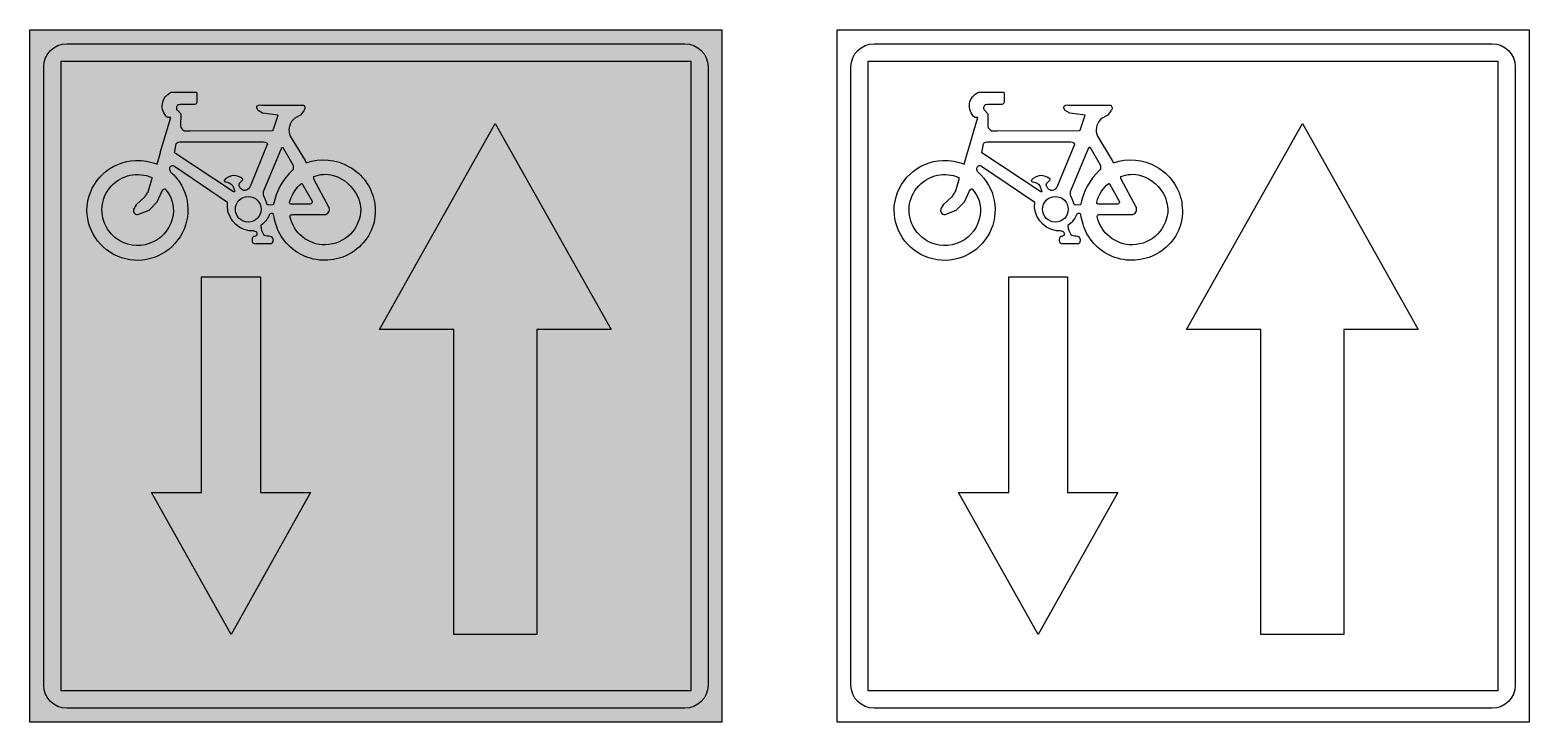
# Model space of a CAD drawing. Extents: x 150 to 1450, y 150 to 750.
import ezdxf

# ---------------------------------------------------------------- set-up
doc = ezdxf.new("R2010")
doc.units = 0
doc.header["$MEASUREMENT"] = 0

msp = doc.modelspace()

# ---------------------------------------------------------------- hatches: boundary and pattern name
h = msp.add_hatch(color=5)
h.paths.add_polyline_path([(150, 150), (150, 750), (750, 750), (750, 150)])
edge = h.paths.add_edge_path(flags=16)
edge.add_line((181.962, 738.0189999999999), (718.038, 738.0189999999999))
edge.add_arc((718.0195623980276, 718.0185614502469), 20.00044704819398, 0.0556861070837158, 89.94718133427511, ccw=False)
edge.add_line((738.02, 718.038), (738.02, 181.962))
edge.add_arc((718.019061450247, 181.9809385497529), 20.00094751604685, 270.0542523864043, 359.94574761359587, ccw=False)
edge.add_line((718.038, 161.98), (181.961, 161.98))
edge.add_arc((181.9797785223003, 181.9797794871913), 19.99978830310907, 180.0566646658735, 269.9462029189967, ccw=False)
edge.add_line((161.98, 181.96), (161.98, 718.038))
edge.add_arc((181.9801299173432, 718.018869150275), 20.00013906701698, 90.05193803330422, 179.9451945253371, ccw=False)
h.paths.add_polyline_path([(176.999, 177), (176.999, 723), (723, 723), (723, 177)], flags=0)
edge = h.paths.add_edge_path(flags=0)
edge.add_line((321.301, 600.489), (275.306, 631.7040000000001))
edge.add_arc((273.6399797040861, 629.3546846653225), 2.880087875074016, 54.65758627695568, 154.3366641174976)
edge.add_arc((274.2338751061254, 629.6183586023155), 3.33809130970335, 162.8621414764898, 215.2246826154758)
edge.add_arc((276.7785371188884, 630.4533519229686), 5.950516476277945, 207.6380479145259, 234.3336006946522)
edge.add_arc((247.3264617139051, 595.3864524912619), 39.86350743043683, 46.720904423036984, 49.32348770556911, ccw=False)
edge.add_arc((243.187034255087, 594.0223389053298), 43.74381405734039, -184.59796884699563, 43.99755011690547, ccw=False)
edge.add_arc((243.0825512599731, 593.1571782542367), 43.71769421061951, 91.8935527239878, 174.2607606012569, ccw=False)
edge.add_arc((242.6912193109073, 588.0278713372084), 48.83448743808391, 68.99740411408249, 91.23580083905028, ccw=False)
edge.add_line((260.194, 633.618), (263.08, 643.766))
edge.add_arc((293.0067870351343, 635.9865709230891), 30.9213857873312, 161.950904830066, 165.4285375486766, ccw=False)
edge.add_line((263.607, 645.567), (270.898, 670.2719999999999))
edge.add_line((270.898, 670.2719999999999), (272.033, 674.242))
edge.add_line((272.033, 674.242), (269.298, 674.227))
edge.add_arc((277.5348519335973, 684.1331276862953), 12.88320982958798, 112.6235807314419, 230.2567958193106, ccw=False)
edge.add_line((272.579, 696.025), (294.06, 696.048))
edge.add_arc((293.9960931967995, 695.1858790599388), 0.8644863184500773, 24.618362487971808, 85.76056525138961, ccw=False)
edge.add_line((294.782, 695.546), (294.798, 687.1139999999999))
edge.add_arc((292.2466375610699, 688.0371585108139), 2.713240116700306, 279.9831299817207, 340.1083753046225, ccw=False)
edge.add_line((292.717, 685.365), (280.268, 685.331))
edge.add_arc((281.313136602094, 672.8048738935141), 12.56965177531279, 94.76951407544217, 103.6210210095889)
edge.add_arc((279.8639415714998, 682.4994219571294), 2.939608861528015, 120.9302420050599, 227.1295675939012)
edge.add_line((277.864, 680.345), (280.725, 677.17))
edge.add_line((280.725, 677.17), (280.584, 666.3760000000001))
edge.add_arc((286.6354170511487, 668.3382329015172), 6.36160406554271, 197.9658084339515, 242.7236111606181)
edge.add_line((283.72, 662.684), (286.773, 662.678))
edge.add_arc((287.4078848070044, 643.5408584833463), 19.1476699404026, 87.54820456567091, 91.9001209391111, ccw=False)
edge.add_line((288.227, 662.671), (289.045, 662.671))
edge.add_line((289.045, 662.671), (360.233, 662.8689999999999))
edge.add_arc((359.5141793036202, 664.9010063893141), 2.155400927845648, 289.4811940598157, 309.6316239758323)
edge.add_line((360.889, 663.2410000000001), (365.158, 676.012))
edge.add_line((365.158, 676.012), (351.735, 677.775))
edge.add_line((351.735, 677.775), (347.865, 680.2180000000001))
edge.add_line((347.865, 680.2180000000001), (346.714, 682.0830000000001))
edge.add_arc((350.2048030108196, 682.8843602070725), 3.581603529402213, 174.2852763099527, 192.9289974870763, ccw=False)
edge.add_arc((348.3572760690811, 683.1006611397419), 1.722004222120002, 137.6816220401682, 175.3253586960145, ccw=False)
edge.add_arc((348.6881255107238, 682.560572777925), 2.336936357131744, 99.85864223946089, 133.3475753868189, ccw=False)
edge.add_arc((349.9298213667273, 674.3073102616042), 10.68261032021279, 84.51457073429998, 98.84088808971637, ccw=False)
edge.add_line((350.951, 684.941), (387.202, 684.9019999999999))
edge.add_arc((384.9515920587435, 682.2640697070465), 3.467421539494684, -43.734045543902084, 49.532635901109074, ccw=False)
edge.add_line((387.457, 679.867), (384.687, 676.279))
edge.add_line((384.687, 676.279), (379.686, 673.654))
edge.add_line((379.686, 673.654), (378.108, 672.227))
edge.add_arc((388.0718728209154, 663.1887827858782), 13.45243963008284, 137.7888652057013, 203.0670884521467)
edge.add_line((375.695, 657.918), (388.551, 636.814))
edge.add_line((388.551, 636.814), (389.541, 634.9540000000001))
edge.add_arc((404.4172514392245, 592.2322603579578), 45.2377043507457, 11.196156933932514, 109.19876521329081, ccw=False)
edge.add_arc((385.8137254083095, 593.3877474889507), 63.44056449951459, 4.754398136409122, 6.906098539632524, ccw=False)
edge.add_arc((408.0955058850861, 592.8417130495224), 41.34989486536551, -48.630808289328286, 8.069260201501379, ccw=False)
edge.add_arc((405.5715160313684, 594.7675533795503), 44.46764131211954, 208.7163758642612, 312.1698368230234, ccw=False)
edge.add_arc((418.4325923484102, 598.9200298417505), 57.79781280937676, 188.8700076394197, 206.1999527221478, ccw=False)
edge.add_arc((359.5161188462876, 588.8774510997765), 2.13396593373933, 31.99111157833545, 173.9598070375321)
edge.add_arc((337.0818274288835, 598.9842265800046), 22.58855366634546, 306.2164874225032, 334.0562695623521, ccw=False)
edge.add_arc((351.6085873904889, 579.7842782292752), 1.531606855706685, 140.4272404042046, 179.7111355662073)
edge.add_arc((364.3678908838168, 581.0540846743601), 14.34651246744001, 185.0469214862928, 214.9866579448775)
edge.add_arc((354.8348682260211, 574.4904415146823), 2.774160677950901, 216.8168654755388, 260.6674911393988)
edge.add_arc((358.9943022470925, 598.472389032069), 27.1140446531332, 260.2123639507985, 265.9217841389118)
edge.add_arc((356.8007702157902, 566.7541730497721), 4.680348122224243, 55.60018500159413, 86.75137570976938, ccw=False)
edge.add_arc((357.0216491654232, 567.8119901477934), 3.706089653356425, -7.503873040205519, 49.16495566929677, ccw=False)
edge.add_arc((355.065844667805, 567.6727295553253), 5.640699205857236, 340.65266781496894, 356.49620305243303, ccw=False)
edge.add_arc((358.5433453616076, 566.6221429912538), 2.017946651693382, 290.2563216627908, 336.0817103387493, ccw=False)
edge.add_arc((356.7056290068752, 572.0617077266337), 7.758980630147084, 282.4094039366738, 289.08041493032533, ccw=False)
edge.add_line((358.373, 564.484), (345.193, 564.46))
edge.add_arc((345.8263269787001, 569.234198600144), 4.816022771495843, 247.8688927313012, 262.4434799890446, ccw=False)
edge.add_arc((344.4800824446723, 565.853403280478), 1.177443172080112, 203.7070477847812, 246.5754287811607, ccw=False)
edge.add_arc((350.8195747945942, 568.1919518058079), 7.932684841312325, 170.3990895691691, 200.7613748750396, ccw=False)
edge.add_arc((345.3482059172228, 569.0732914859718), 2.391354065109097, 130.5991905085188, 169.3557380774388, ccw=False)
edge.add_arc((344.8722108221093, 569.4393971522685), 1.807817423401334, 94.35285580452882, 126.69263487517159, ccw=False)
edge.add_arc((344.5641300092138, 574.1843739379376), 2.947331156216748, 273.3235565599676, 293.9592009146195)
edge.add_arc((345.2260915807706, 573.3370589206194), 1.921993900968689, 286.1593132259387, 443.5800269049506)
edge.add_arc((341.4131392439023, 565.7598722222393), 10.30675777061191, 66.99583498038776, 72.28677884464473)
edge.add_arc((340.5921373778243, 554.062243428292), 21.87657520417133, 79.57943732865594, 91.20259068720955)
edge.add_arc((343.3681500637526, 597.9140639584847), 22.2168721370511, 173.3444601624517, 261.6270010471514, ccw=False)
edge = h.paths.add_edge_path(flags=0)
edge.add_arc((248.5661629315853, 621.2602716117864), 7.028271149875005, -9.502250592309792, 6.935920072092699, ccw=False)
edge.add_line((255.498, 620.1), (252.633, 610.686))
edge.add_arc((242.9335990944383, 613.8160060718228), 10.19192405468458, 338.05429073670723, 342.1150593397755, ccw=False)
edge.add_arc((204.6720035642062, 638.0114438988004), 55.32603151274156, 325.7666855433638, 329.5908697034276, ccw=False)
edge.add_arc((262.8089650685474, 599.6494019059589), 14.35419019490526, 149.7207434380527, 157.1214951305999)
edge.add_line((249.584, 605.23), (242.074, 598.408))
edge.add_line((242.074, 598.408), (240.32, 595.429))
edge.add_arc((243.0702697811361, 593.436536309586), 3.396158922466438, 144.0781290325183, 278.6492190579445)
edge.add_line((243.581, 590.0790000000001), (253.33, 593.807))
edge.add_line((253.33, 593.807), (260.439, 600.876))
edge.add_line((260.439, 600.876), (264.631, 610.5269999999999))
edge.add_arc((267.9454403465249, 608.9148117043941), 3.685738177239494, 119.49099911288161, 154.0610893938409, ccw=False)
edge.add_arc((266.76790248548, 610.7809987835888), 1.485466943711656, 85.55613256661042, 115.388622454108, ccw=False)
edge.add_arc((247.691394167091, 593.7370282243642), 26.6738132582098, -8.58989914275088, 43.98741233356918, ccw=False)
edge.add_arc((243.4240975516601, 594.0636009981218), 30.94361754253344, 239.8988419013923, 351.99236773439475, ccw=False)
edge.add_arc((242.9140722117496, 593.6729037309071), 30.35080838312948, 212.4808112592085, 240.361917166631, ccw=False)
edge.add_arc((243.0097777409317, 593.960157954268), 30.58639915161201, 136.8308005085663, 212.8384606186218, ccw=False)
edge.add_arc((243.2092557512203, 593.9609283361116), 30.73166421770395, 66.3382322432048, 137.0862893549314, ccw=False)
edge = h.paths.add_edge_path(flags=0)
edge.add_line((275.464, 643.605), (276.869, 651.219))
edge.add_arc((279.357202001218, 650.1974620701293), 2.689737708593502, 130.8189115427232, 157.679268303251, ccw=False)
edge.add_arc((279.8686376107918, 649.0948711949153), 3.872868095045794, 92.15509233268727, 125.87616648493969, ccw=False)
edge.add_arc((281.0313353112914, 614.3531271859696), 38.6340324518893, 90.44393040300503, 91.94068344053738, ccw=False)
edge.add_line((280.732, 652.986), (352.591, 652.891))
edge.add_arc((350.8538670478465, 640.2342534364969), 12.7754007556007, 70.86775563365438, 82.18500662019028, ccw=False)
edge.add_arc((354.6396661648769, 651.1488834335519), 1.222850411660167, -2.8538295072290225, 70.84072206050803, ccw=False)
edge.add_arc((351.1283899133877, 651.248178166948), 4.735319976207697, 352.1203474762437, 358.0615282464531, ccw=False)
edge.add_line((355.819, 650.599), (340.854, 614.226))
edge.add_arc((326.220276378392, 623.3098831584964), 17.22390200479625, 324.5371241115551, 328.17005976219843, ccw=False)
edge.add_arc((336.2170809832398, 615.4612275865978), 4.566627081428867, 217.0622814963931, 331.995366977471, ccw=False)
edge.add_line((332.573, 612.7090000000001), (331.414, 614.75))
edge.add_arc((334.1338086821096, 615.5378788817941), 2.831627164662725, 128.2697247011785, 196.1553366444648, ccw=False)
edge.add_line((332.38, 617.761), (334.625, 619.998))
edge.add_arc((332.5796248090637, 620.2846086736606), 2.065358129602493, 352.0233523795605, 372.1128788667319)
edge.add_arc((326.9699919728712, 612.703663153645), 11.06487047212207, 46.411031445896, 141.1398645510374)
edge.add_arc((319.7812041993462, 619.6540162700492), 1.42722671191957, 180.321813522949, 211.0909099736734)
edge.add_arc((320.453208488927, 620.246613394549), 2.314281222861022, 215.0664039302886, 236.2659960100853)
edge.add_arc((318.9088501769806, 609.4508264990759), 8.874957910563236, 38.70141656622491, 88.32671860257568, ccw=False)
edge.add_line((325.835, 615), (327.286, 610.808))
edge.add_arc((326.7925495179364, 610.2685882812453), 0.7310666047485759, -105.75883290741751, 47.547918566285716, ccw=False)
edge.add_line((326.594, 609.565), (275.464, 643.605))
edge = h.paths.add_edge_path(flags=0)
edge.add_arc((339.256, 594.564), 11.125, 0, 180, ccw=False)
edge.add_arc((339.256, 594.564), 11.125, -180, 0, ccw=False)
edge = h.paths.add_edge_path(flags=0)
edge.add_line((369.068, 648.716), (378.025, 633.021))
edge.add_arc((370.9366081416921, 630.0681351291254), 7.678848226301303, 16.663133551948818, 22.61551383278669, ccw=False)
edge.add_arc((376.2522287951687, 631.5049188415844), 2.179471561968876, -13.665822967038196, 20.55092422969892, ccw=False)
edge.add_arc((343.5866199764685, 630.028), 34.79668044313149, -1.5842190393224769, 1.5842190393224769, ccw=False)
edge.add_arc((410.4965480221418, 591.8404412892646), 49.17171248945266, 130.7949790175477, 132.03332815045)
edge.add_arc((414.7917417084439, 588.4591808364398), 54.56692696311545, 133.0060116058376, 168.9690224049457)
edge.add_line((361.233, 598.9), (360.835, 598.379))
edge.add_line((360.835, 598.379), (358.383, 598.258))
edge.add_arc((358.1402737369559, 652.7460922477654), 54.48863287732371, 267.4836722087467, 270.2552318843465, ccw=False)
edge.add_arc((288.0079022585752, 576.5665264397642), 71.14421609999272, 17.79578838942019, 25.19264802814376)
edge.add_line((352.385, 606.85), (352.385, 609.971))
edge.add_line((352.385, 609.971), (367.696, 646.602))
edge.add_line((367.696, 646.602), (369.068, 648.716))
edge = h.paths.add_edge_path(flags=0)
edge.add_arc((385.0010138004446, 615.2815053985468), 1.745140353071375, 47.58960029781662, 71.14493931413682, ccw=False)
edge.add_line((386.1780000000001, 616.57), (394.578, 601.63))
edge.add_arc((392.8232684055661, 600.8410031124604), 1.923954016355836, -84.78927426274367, 24.210572990363175, ccw=False)
edge.add_line((392.998, 598.925), (376.252, 599.006))
edge.add_arc((376.2870037319096, 600.2219679947812), 1.21647171178773, 153.0124003742687, 268.35109772477375, ccw=False)
edge.add_arc((404.0714082329777, 593.6638890024064), 29.73110613993282, 128.4959604598469, 166.1637866867723, ccw=False)
edge = h.paths.add_edge_path(flags=0)
edge.add_line((377.146, 590.1659999999999), (406.558, 590.148))
edge.add_arc((405.2187180444979, 594.4567118950055), 4.512058770727068, 287.2668731754047, 393.0430833792182)
edge.add_line((409.001, 596.9169999999999), (396.554, 620.2040000000001))
edge.add_arc((402.6712811969759, 622.8102687274352), 6.64934327001401, 179.7524288168529, 203.0764377945031, ccw=False)
edge.add_arc((406.1511443953841, 598.9485388871508), 25.94905968175156, 74.2471754980869, 112.9761087729847, ccw=False)
edge.add_arc((402.8078069976855, 590.8812259088129), 34.63630160606612, 24.466071547383592, 72.54707447543569, ccw=False)
edge.add_arc((406.0235718140502, 593.2427010652906), 30.74215017578358, 6.599781974877317, 22.942073193815588, ccw=False)
edge.add_arc((455.5013926179813, 600.6822491747978), 19.33802925206323, 191.6538389821351, 193.3381831067512)
edge.add_arc((431.1087239708907, 595.047382764543), 5.6984411700202, -0.4362023313789223, 11.885355956704416, ccw=False)
edge.add_arc((405.6274146355126, 594.9078895125389), 31.17973349352356, -89.10030251161442, 0.17661260703528114, ccw=False)
edge.add_arc((405.7850343310105, 594.6843297261564), 30.95410985123132, 191.5246944140986, 270.6144772530886, ccw=False)
edge.add_arc((378.3481747722532, 587.2545978151978), 3.149839180769814, 112.43668556422821, 156.709952500314, ccw=False)
h.paths.add_polyline_path([(349.861, 535.93), (349.861, 348.929), (393.361, 348.929), (324.361, 225.928), (255.361, 348.929), (298.861, 348.929), (298.861, 535.93)], flags=0)
h.paths.add_polyline_path([(589.472, 225.936), (517.472, 225.936), (517.472, 490.436), (452.972, 490.436), (553.472, 668.936), (653.972, 490.436), (589.472, 490.436)], flags=0)
h = msp.add_hatch(color=7)
edge = h.paths.add_edge_path()
edge.add_line((181.962, 738.0189999999999), (718.038, 738.0189999999999))
edge.add_arc((718.0195623980276, 718.0185614502469), 20.00044704819398, 0.0556861070837158, 89.94718133427511, ccw=False)
edge.add_line((738.02, 718.038), (738.02, 181.962))
edge.add_arc((718.019061450247, 181.9809385497529), 20.00094751604685, 270.0542523864043, 359.94574761359587, ccw=False)
edge.add_line((718.038, 161.98), (181.961, 161.98))
edge.add_arc((181.9797785223003, 181.9797794871913), 19.99978830310907, 180.0566646658735, 269.9462029189967, ccw=False)
edge.add_line((161.98, 181.96), (161.98, 718.038))
edge.add_arc((181.9801299173432, 718.018869150275), 20.00013906701698, 90.05193803330422, 179.9451945253371, ccw=False)
h.paths.add_polyline_path([(176.999, 177), (176.999, 723), (723, 723), (723, 177)], flags=16)
edge = h.paths.add_edge_path(flags=0)
edge.add_line((321.301, 600.489), (275.306, 631.7040000000001))
edge.add_arc((273.6399797040861, 629.3546846653225), 2.880087875074016, 54.65758627695568, 154.3366641174976)
edge.add_arc((274.2338751061254, 629.6183586023155), 3.33809130970335, 162.8621414764898, 215.2246826154758)
edge.add_arc((276.7785371188884, 630.4533519229686), 5.950516476277945, 207.6380479145259, 234.3336006946522)
edge.add_arc((247.3264617139051, 595.3864524912619), 39.86350743043683, 46.720904423036984, 49.32348770556911, ccw=False)
edge.add_arc((243.187034255087, 594.0223389053298), 43.74381405734039, -184.59796884699563, 43.99755011690547, ccw=False)
edge.add_arc((243.0825512599731, 593.1571782542367), 43.71769421061951, 91.8935527239878, 174.2607606012569, ccw=False)
edge.add_arc((242.6912193109073, 588.0278713372084), 48.83448743808391, 68.99740411408249, 91.23580083905028, ccw=False)
edge.add_line((260.194, 633.618), (263.08, 643.766))
edge.add_arc((293.0067870351343, 635.9865709230891), 30.9213857873312, 161.950904830066, 165.4285375486766, ccw=False)
edge.add_line((263.607, 645.567), (270.898, 670.2719999999999))
edge.add_line((270.898, 670.2719999999999), (272.033, 674.242))
edge.add_line((272.033, 674.242), (269.298, 674.227))
edge.add_arc((277.5348519335973, 684.1331276862953), 12.88320982958798, 112.6235807314419, 230.2567958193106, ccw=False)
edge.add_line((272.579, 696.025), (294.06, 696.048))
edge.add_arc((293.9960931967995, 695.1858790599388), 0.8644863184500773, 24.618362487971808, 85.76056525138961, ccw=False)
edge.add_line((294.782, 695.546), (294.798, 687.1139999999999))
edge.add_arc((292.2466375610699, 688.0371585108139), 2.713240116700306, 279.9831299817207, 340.1083753046225, ccw=False)
edge.add_line((292.717, 685.365), (280.268, 685.331))
edge.add_arc((281.313136602094, 672.8048738935141), 12.56965177531279, 94.76951407544217, 103.6210210095889)
edge.add_arc((279.8639415714998, 682.4994219571294), 2.939608861528015, 120.9302420050599, 227.1295675939012)
edge.add_line((277.864, 680.345), (280.725, 677.17))
edge.add_line((280.725, 677.17), (280.584, 666.3760000000001))
edge.add_arc((286.6354170511487, 668.3382329015172), 6.36160406554271, 197.9658084339515, 242.7236111606181)
edge.add_line((283.72, 662.684), (286.773, 662.678))
edge.add_arc((287.4078848070044, 643.5408584833463), 19.1476699404026, 87.54820456567091, 91.9001209391111, ccw=False)
edge.add_line((288.227, 662.671), (289.045, 662.671))
edge.add_line((289.045, 662.671), (360.233, 662.8689999999999))
edge.add_arc((359.5141793036202, 664.9010063893141), 2.155400927845648, 289.4811940598157, 309.6316239758323)
edge.add_line((360.889, 663.2410000000001), (365.158, 676.012))
edge.add_line((365.158, 676.012), (351.735, 677.775))
edge.add_line((351.735, 677.775), (347.865, 680.2180000000001))
edge.add_line((347.865, 680.2180000000001), (346.714, 682.0830000000001))
edge.add_arc((350.2048030108196, 682.8843602070725), 3.581603529402213, 174.2852763099527, 192.9289974870763, ccw=False)
edge.add_arc((348.3572760690811, 683.1006611397419), 1.722004222120002, 137.6816220401682, 175.3253586960145, ccw=False)
edge.add_arc((348.6881255107238, 682.560572777925), 2.336936357131744, 99.85864223946089, 133.3475753868189, ccw=False)
edge.add_arc((349.9298213667273, 674.3073102616042), 10.68261032021279, 84.51457073429998, 98.84088808971637, ccw=False)
edge.add_line((350.951, 684.941), (387.202, 684.9019999999999))
edge.add_arc((384.9515920587435, 682.2640697070465), 3.467421539494684, -43.734045543902084, 49.532635901109074, ccw=False)
edge.add_line((387.457, 679.867), (384.687, 676.279))
edge.add_line((384.687, 676.279), (379.686, 673.654))
edge.add_line((379.686, 673.654), (378.108, 672.227))
edge.add_arc((388.0718728209154, 663.1887827858782), 13.45243963008284, 137.7888652057013, 203.0670884521467)
edge.add_line((375.695, 657.918), (388.551, 636.814))
edge.add_line((388.551, 636.814), (389.541, 634.9540000000001))
edge.add_arc((404.4172514392245, 592.2322603579578), 45.2377043507457, 11.196156933932514, 109.19876521329081, ccw=False)
edge.add_arc((385.8137254083095, 593.3877474889507), 63.44056449951459, 4.754398136409122, 6.906098539632524, ccw=False)
edge.add_arc((408.0955058850861, 592.8417130495224), 41.34989486536551, -48.630808289328286, 8.069260201501379, ccw=False)
edge.add_arc((405.5715160313684, 594.7675533795503), 44.46764131211954, 208.7163758642612, 312.1698368230234, ccw=False)
edge.add_arc((418.4325923484102, 598.9200298417505), 57.79781280937676, 188.8700076394197, 206.1999527221478, ccw=False)
edge.add_arc((359.5161188462876, 588.8774510997765), 2.13396593373933, 31.99111157833545, 173.9598070375321)
edge.add_arc((337.0818274288835, 598.9842265800046), 22.58855366634546, 306.2164874225032, 334.0562695623521, ccw=False)
edge.add_arc((351.6085873904889, 579.7842782292752), 1.531606855706685, 140.4272404042046, 179.7111355662073)
edge.add_arc((364.3678908838168, 581.0540846743601), 14.34651246744001, 185.0469214862928, 214.9866579448775)
edge.add_arc((354.8348682260211, 574.4904415146823), 2.774160677950901, 216.8168654755388, 260.6674911393988)
edge.add_arc((358.9943022470925, 598.472389032069), 27.1140446531332, 260.2123639507985, 265.9217841389118)
edge.add_arc((356.8007702157902, 566.7541730497721), 4.680348122224243, 55.60018500159413, 86.75137570976938, ccw=False)
edge.add_arc((357.0216491654232, 567.8119901477934), 3.706089653356425, -7.503873040205519, 49.16495566929677, ccw=False)
edge.add_arc((355.065844667805, 567.6727295553253), 5.640699205857236, 340.65266781496894, 356.49620305243303, ccw=False)
edge.add_arc((358.5433453616076, 566.6221429912538), 2.017946651693382, 290.2563216627908, 336.0817103387493, ccw=False)
edge.add_arc((356.7056290068752, 572.0617077266337), 7.758980630147084, 282.4094039366738, 289.08041493032533, ccw=False)
edge.add_line((358.373, 564.484), (345.193, 564.46))
edge.add_arc((345.8263269787001, 569.234198600144), 4.816022771495843, 247.8688927313012, 262.4434799890446, ccw=False)
edge.add_arc((344.4800824446723, 565.853403280478), 1.177443172080112, 203.7070477847812, 246.5754287811607, ccw=False)
edge.add_arc((350.8195747945942, 568.1919518058079), 7.932684841312325, 170.3990895691691, 200.7613748750396, ccw=False)
edge.add_arc((345.3482059172228, 569.0732914859718), 2.391354065109097, 130.5991905085188, 169.3557380774388, ccw=False)
edge.add_arc((344.8722108221093, 569.4393971522685), 1.807817423401334, 94.35285580452882, 126.69263487517159, ccw=False)
edge.add_arc((344.5641300092138, 574.1843739379376), 2.947331156216748, 273.3235565599676, 293.9592009146195)
edge.add_arc((345.2260915807706, 573.3370589206194), 1.921993900968689, 286.1593132259387, 443.5800269049506)
edge.add_arc((341.4131392439023, 565.7598722222393), 10.30675777061191, 66.99583498038776, 72.28677884464473)
edge.add_arc((340.5921373778243, 554.062243428292), 21.87657520417133, 79.57943732865594, 91.20259068720955)
edge.add_arc((343.3681500637526, 597.9140639584847), 22.2168721370511, 173.3444601624517, 261.6270010471514, ccw=False)
edge = h.paths.add_edge_path(flags=0)
edge.add_arc((248.5661629315853, 621.2602716117864), 7.028271149875005, -9.502250592309792, 6.935920072092699, ccw=False)
edge.add_line((255.498, 620.1), (252.633, 610.686))
edge.add_arc((242.9335990944383, 613.8160060718228), 10.19192405468458, 338.05429073670723, 342.1150593397755, ccw=False)
edge.add_arc((204.6720035642062, 638.0114438988004), 55.32603151274156, 325.7666855433638, 329.5908697034276, ccw=False)
edge.add_arc((262.8089650685474, 599.6494019059589), 14.35419019490526, 149.7207434380527, 157.1214951305999)
edge.add_line((249.584, 605.23), (242.074, 598.408))
edge.add_line((242.074, 598.408), (240.32, 595.429))
edge.add_arc((243.0702697811361, 593.436536309586), 3.396158922466438, 144.0781290325183, 278.6492190579445)
edge.add_line((243.581, 590.0790000000001), (253.33, 593.807))
edge.add_line((253.33, 593.807), (260.439, 600.876))
edge.add_line((260.439, 600.876), (264.631, 610.5269999999999))
edge.add_arc((267.9454403465249, 608.9148117043941), 3.685738177239494, 119.49099911288161, 154.0610893938409, ccw=False)
edge.add_arc((266.76790248548, 610.7809987835888), 1.485466943711656, 85.55613256661042, 115.388622454108, ccw=False)
edge.add_arc((247.691394167091, 593.7370282243642), 26.6738132582098, -8.58989914275088, 43.98741233356918, ccw=False)
edge.add_arc((243.4240975516601, 594.0636009981218), 30.94361754253344, 239.8988419013923, 351.99236773439475, ccw=False)
edge.add_arc((242.9140722117496, 593.6729037309071), 30.35080838312948, 212.4808112592085, 240.361917166631, ccw=False)
edge.add_arc((243.0097777409317, 593.960157954268), 30.58639915161201, 136.8308005085663, 212.8384606186218, ccw=False)
edge.add_arc((243.2092557512203, 593.9609283361116), 30.73166421770395, 66.3382322432048, 137.0862893549314, ccw=False)
edge = h.paths.add_edge_path(flags=0)
edge.add_line((275.464, 643.605), (276.869, 651.219))
edge.add_arc((279.357202001218, 650.1974620701293), 2.689737708593502, 130.8189115427232, 157.679268303251, ccw=False)
edge.add_arc((279.8686376107918, 649.0948711949153), 3.872868095045794, 92.15509233268727, 125.87616648493969, ccw=False)
edge.add_arc((281.0313353112914, 614.3531271859696), 38.6340324518893, 90.44393040300503, 91.94068344053738, ccw=False)
edge.add_line((280.732, 652.986), (352.591, 652.891))
edge.add_arc((350.8538670478465, 640.2342534364969), 12.7754007556007, 70.86775563365438, 82.18500662019028, ccw=False)
edge.add_arc((354.6396661648769, 651.1488834335519), 1.222850411660167, -2.8538295072290225, 70.84072206050803, ccw=False)
edge.add_arc((351.1283899133877, 651.248178166948), 4.735319976207697, 352.1203474762437, 358.0615282464531, ccw=False)
edge.add_line((355.819, 650.599), (340.854, 614.226))
edge.add_arc((326.220276378392, 623.3098831584964), 17.22390200479625, 324.5371241115551, 328.17005976219843, ccw=False)
edge.add_arc((336.2170809832398, 615.4612275865978), 4.566627081428867, 217.0622814963931, 331.995366977471, ccw=False)
edge.add_line((332.573, 612.7090000000001), (331.414, 614.75))
edge.add_arc((334.1338086821096, 615.5378788817941), 2.831627164662725, 128.2697247011785, 196.1553366444648, ccw=False)
edge.add_line((332.38, 617.761), (334.625, 619.998))
edge.add_arc((332.5796248090637, 620.2846086736606), 2.065358129602493, 352.0233523795605, 372.1128788667319)
edge.add_arc((326.9699919728712, 612.703663153645), 11.06487047212207, 46.411031445896, 141.1398645510374)
edge.add_arc((319.7812041993462, 619.6540162700492), 1.42722671191957, 180.321813522949, 211.0909099736734)
edge.add_arc((320.453208488927, 620.246613394549), 2.314281222861022, 215.0664039302886, 236.2659960100853)
edge.add_arc((318.9088501769806, 609.4508264990759), 8.874957910563236, 38.70141656622491, 88.32671860257568, ccw=False)
edge.add_line((325.835, 615), (327.286, 610.808))
edge.add_arc((326.7925495179364, 610.2685882812453), 0.7310666047485759, -105.75883290741751, 47.547918566285716, ccw=False)
edge.add_line((326.594, 609.565), (275.464, 643.605))
edge = h.paths.add_edge_path(flags=0)
edge.add_arc((339.256, 594.564), 11.125, 0, 180, ccw=False)
edge.add_arc((339.256, 594.564), 11.125, -180, 0, ccw=False)
edge = h.paths.add_edge_path(flags=0)
edge.add_line((369.068, 648.716), (378.025, 633.021))
edge.add_arc((370.9366081416921, 630.0681351291254), 7.678848226301303, 16.663133551948818, 22.61551383278669, ccw=False)
edge.add_arc((376.2522287951687, 631.5049188415844), 2.179471561968876, -13.665822967038196, 20.55092422969892, ccw=False)
edge.add_arc((343.5866199764685, 630.028), 34.79668044313149, -1.5842190393224769, 1.5842190393224769, ccw=False)
edge.add_arc((410.4965480221418, 591.8404412892646), 49.17171248945266, 130.7949790175477, 132.03332815045)
edge.add_arc((414.7917417084439, 588.4591808364398), 54.56692696311545, 133.0060116058376, 168.9690224049457)
edge.add_line((361.233, 598.9), (360.835, 598.379))
edge.add_line((360.835, 598.379), (358.383, 598.258))
edge.add_arc((358.1402737369559, 652.7460922477654), 54.48863287732371, 267.4836722087467, 270.2552318843465, ccw=False)
edge.add_arc((288.0079022585752, 576.5665264397642), 71.14421609999272, 17.79578838942019, 25.19264802814376)
edge.add_line((352.385, 606.85), (352.385, 609.971))
edge.add_line((352.385, 609.971), (367.696, 646.602))
edge.add_line((367.696, 646.602), (369.068, 648.716))
edge = h.paths.add_edge_path(flags=0)
edge.add_arc((385.0010138004446, 615.2815053985468), 1.745140353071375, 47.58960029781662, 71.14493931413682, ccw=False)
edge.add_line((386.1780000000001, 616.57), (394.578, 601.63))
edge.add_arc((392.8232684055661, 600.8410031124604), 1.923954016355836, -84.78927426274367, 24.210572990363175, ccw=False)
edge.add_line((392.998, 598.925), (376.252, 599.006))
edge.add_arc((376.2870037319096, 600.2219679947812), 1.21647171178773, 153.0124003742687, 268.35109772477375, ccw=False)
edge.add_arc((404.0714082329777, 593.6638890024064), 29.73110613993282, 128.4959604598469, 166.1637866867723, ccw=False)
edge = h.paths.add_edge_path(flags=0)
edge.add_line((377.146, 590.1659999999999), (406.558, 590.148))
edge.add_arc((405.2187180444979, 594.4567118950055), 4.512058770727068, 287.2668731754047, 393.0430833792182)
edge.add_line((409.001, 596.9169999999999), (396.554, 620.2040000000001))
edge.add_arc((402.6712811969759, 622.8102687274352), 6.64934327001401, 179.7524288168529, 203.0764377945031, ccw=False)
edge.add_arc((406.1511443953841, 598.9485388871508), 25.94905968175156, 74.2471754980869, 112.9761087729847, ccw=False)
edge.add_arc((402.8078069976855, 590.8812259088129), 34.63630160606612, 24.466071547383592, 72.54707447543569, ccw=False)
edge.add_arc((406.0235718140502, 593.2427010652906), 30.74215017578358, 6.599781974877317, 22.942073193815588, ccw=False)
edge.add_arc((455.5013926179813, 600.6822491747978), 19.33802925206323, 191.6538389821351, 193.3381831067512)
edge.add_arc((431.1087239708907, 595.047382764543), 5.6984411700202, -0.4362023313789223, 11.885355956704416, ccw=False)
edge.add_arc((405.6274146355126, 594.9078895125389), 31.17973349352356, -89.10030251161442, 0.17661260703528114, ccw=False)
edge.add_arc((405.7850343310105, 594.6843297261564), 30.95410985123132, 191.5246944140986, 270.6144772530886, ccw=False)
edge.add_arc((378.3481747722532, 587.2545978151978), 3.149839180769814, 112.43668556422821, 156.709952500314, ccw=False)
h.paths.add_polyline_path([(349.861, 535.93), (349.861, 348.929), (393.361, 348.929), (324.361, 225.928), (255.361, 348.929), (298.861, 348.929), (298.861, 535.93)], flags=0)
h.paths.add_polyline_path([(589.472, 225.936), (517.472, 225.936), (517.472, 490.436), (452.972, 490.436), (553.472, 668.936), (653.972, 490.436), (589.472, 490.436)], flags=0)

# ---------------------------------------------------------------- linework, layer by layer
at = {"color": 5}
for points in [[(150, 150), (150, 750), (750, 750), (750, 150)], [(176.999, 177), (176.999, 723), (723, 723), (723, 177)], [(589.472, 225.936), (517.472, 225.936), (517.472, 490.436), (452.972, 490.436), (553.472, 668.936), (653.972, 490.436), (589.472, 490.436)], [(349.861, 535.93), (349.861, 348.929), (393.361, 348.929), (324.361, 225.928), (255.361, 348.929), (298.861, 348.929), (298.861, 535.93)]]:
    msp.add_lwpolyline(points, close=True, dxfattribs=at)
for points in [[(850, 150), (850, 750), (1450, 750), (1450, 150)], [(876.999, 177), (876.999, 723), (1423, 723), (1423, 177)], [(1289.472, 225.936), (1217.472, 225.936), (1217.472, 490.436), (1152.972, 490.436), (1253.472, 668.936), (1353.972, 490.436), (1289.472, 490.436)], [(1049.861, 535.93), (1049.861, 348.929), (1093.361, 348.929), (1024.361, 225.928), (955.361, 348.929), (998.861, 348.929), (998.861, 535.93)]]:
    msp.add_lwpolyline(points, close=True)
for points in [[(181.962, 738.0189999999999), (718.038, 738.0189999999999, -0.413659), (738.02, 718.038), (738.02, 181.962, -0.413659), (718.038, 161.98), (181.961, 161.98, -0.413649), (161.98, 181.96), (161.98, 718.038, -0.413668)], [(321.301, 600.489), (275.306, 631.7040000000001, 0.464604), (271.044, 630.602, 0.232535), (271.507, 627.693, 0.117011), (273.309, 625.619, -0.0113564), (274.655, 624.408, -1.54866), (199.584, 597.529, -0.375712), (241.638, 636.851, -0.097339), (260.194, 633.618), (263.08, 643.766, -0.0151752), (263.607, 645.567), (270.898, 670.2719999999999), (272.033, 674.242), (269.298, 674.227, -0.563662), (272.579, 696.025), (294.06, 696.048, -0.273298), (294.782, 695.546), (294.798, 687.1139999999999, -0.268535), (292.717, 685.365), (280.268, 685.331, 0.0386412), (278.353, 685.0210000000001, 0.4996680000000001), (277.864, 680.345), (280.725, 677.17), (280.584, 666.3760000000001, 0.197814), (283.72, 662.684), (286.773, 662.678, -0.0189911), (288.227, 662.671), (289.045, 662.671), (360.233, 662.8689999999999, 0.08815010000000001), (360.889, 663.2410000000001), (365.158, 676.012), (351.735, 677.775), (347.865, 680.2180000000001), (346.714, 682.0830000000001, -0.0815285), (346.641, 683.2410000000001, -0.165745), (347.084, 684.26, -0.147172), (348.288, 684.863, -0.06259189999999999), (350.951, 684.941), (387.202, 684.9019999999999, -0.431013), (387.457, 679.867), (384.687, 676.279), (379.686, 673.654), (378.108, 672.227, 0.292791), (375.695, 657.918), (388.551, 636.814), (389.541, 634.9540000000001, -0.45574), (448.794, 601.016, -0.00938884), (449.036, 598.646, -0.252575), (435.424, 561.81, -0.484784), (366.573, 573.4019999999999, -0.07576060000000001), (361.326, 590.008, 0.713087), (357.394, 589.102, -0.122075), (350.4280000000001, 580.76, 0.173107), (350.077, 579.7919999999999, 0.131385), (352.614, 572.828, 0.193704), (354.385, 571.753, 0.0249172), (357.066, 571.427, -0.136766), (359.445, 570.616, -0.25243), (360.696, 567.328, -0.0692408), (360.388, 565.804, -0.202659), (359.242, 564.729, -0.029116), (358.373, 564.484), (345.193, 564.46, -0.0636795), (344.0119999999999, 564.773, -0.189261), (343.402, 565.38, -0.133261), (342.998, 569.515, -0.170738), (343.792, 570.889, -0.142053), (344.735, 571.242, 0.0902841), (345.761, 571.491, 0.8201), (345.441, 575.247, 0.0230902), (344.549, 575.578, 0.0507591), (340.133, 575.934, -0.405461)], [(275.464, 643.605), (276.869, 651.219, -0.11774), (277.599, 652.2330000000001, -0.148207), (279.723, 652.965, -0.00653091), (280.732, 652.986), (352.591, 652.891, -0.049421), (355.041, 652.304, -0.333114), (355.861, 651.0880000000001, -0.0259291), (355.819, 650.599), (340.854, 614.226, -0.015853), (340.249, 613.317, -0.548239), (332.573, 612.7090000000001), (331.414, 614.75, -0.305185), (332.38, 617.761), (334.625, 619.998, 0.0878823), (334.599, 620.7180000000001, 0.438599), (318.354, 619.646, 0.135068), (318.559, 618.9169999999999, 0.0927654), (319.168, 618.322, -0.21998), (325.835, 615), (327.286, 610.808, -0.790509), (326.594, 609.565)], [(369.068, 648.716), (378.025, 633.021, -0.025978), (378.293, 632.27, -0.150418), (378.37, 630.99, -0.0138258), (378.37, 629.066, 0.00540337), (377.573, 628.363, 0.158219), (361.233, 598.9), (360.835, 598.379), (358.383, 598.258, -0.0120938), (355.748, 598.31, 0.0322861), (352.385, 606.85), (352.385, 609.971), (367.696, 646.602)], [(255.543, 622.109, -0.0718483), (255.498, 620.1), (252.633, 610.686, -0.0177203), (252.387, 610.007, -0.0166877), (250.413, 606.887, 0.0323031), (249.584, 605.23), (242.074, 598.408), (240.32, 595.429, 0.665475), (243.581, 590.0790000000001), (253.33, 593.807), (260.439, 600.876), (264.631, 610.5269999999999, -0.151995), (266.131, 612.123, -0.130909), (266.883, 612.262, -0.233523), (274.066, 589.753, -0.532233), (227.905, 567.293, -0.122258), (217.311, 577.374, -0.344365), (220.702, 614.886, -0.318891)], [(377.146, 590.1659999999999), (406.558, 590.148, 0.497363), (409.001, 596.9169999999999), (396.554, 620.2040000000001, -0.102123), (396.022, 622.839, -0.170614), (413.196, 623.923, -0.212926), (434.334, 605.226, -0.0714278), (436.562, 596.776, 0.00734947), (436.685, 596.221, -0.0538148), (436.807, 595.004, -0.410522), (406.117, 563.732, -0.359479), (375.455, 588.5, -0.195618)], [(385.565, 616.933, -0.103143), (386.1780000000001, 616.57), (394.578, 601.63, -0.515033), (392.998, 598.925), (376.252, 599.006, -0.550543), (375.203, 600.774, -0.165853)], [(328.131, 594.564, -1), (350.381, 594.564, -1)]]:
    msp.add_lwpolyline(points, format="xyb", close=True, dxfattribs=at)
for points in [[(881.962, 738.0189999999999), (1418.038, 738.0189999999999, -0.413659), (1438.02, 718.038), (1438.02, 181.962, -0.413659), (1418.038, 161.98), (881.961, 161.98, -0.413649), (861.98, 181.96), (861.98, 718.038, -0.413668)], [(1021.301, 600.489), (975.306, 631.7040000000001, 0.464604), (971.0440000000001, 630.602, 0.232535), (971.5070000000001, 627.693, 0.117011), (973.309, 625.619, -0.0113564), (974.655, 624.408, -1.54866), (899.5840000000001, 597.529, -0.375712), (941.638, 636.851, -0.097339), (960.194, 633.618), (963.0799999999999, 643.766, -0.0151752), (963.607, 645.567), (970.8979999999999, 670.2719999999999), (972.033, 674.242), (969.298, 674.227, -0.563662), (972.579, 696.025), (994.06, 696.048, -0.273298), (994.7819999999999, 695.546), (994.798, 687.1139999999999, -0.268535), (992.717, 685.365), (980.268, 685.331, 0.0386412), (978.3530000000001, 685.0210000000001, 0.4996680000000001), (977.864, 680.345), (980.725, 677.17), (980.5840000000001, 666.3760000000001, 0.197814), (983.72, 662.684), (986.7729999999999, 662.678, -0.0189911), (988.2270000000001, 662.671), (989.0450000000001, 662.671), (1060.233, 662.8689999999999, 0.08815010000000001), (1060.889, 663.2410000000001), (1065.158, 676.012), (1051.735, 677.775), (1047.865, 680.2180000000001), (1046.714, 682.0830000000001, -0.0815285), (1046.641, 683.2410000000001, -0.165745), (1047.084, 684.26, -0.147172), (1048.288, 684.863, -0.06259189999999999), (1050.951, 684.941), (1087.202, 684.9019999999999, -0.431013), (1087.457, 679.867), (1084.687, 676.279), (1079.686, 673.654), (1078.108, 672.227, 0.292791), (1075.695, 657.918), (1088.551, 636.814), (1089.541, 634.9540000000001, -0.45574), (1148.794, 601.016, -0.00938884), (1149.036, 598.646, -0.252575), (1135.424, 561.81, -0.484784), (1066.573, 573.4019999999999, -0.07576060000000001), (1061.326, 590.008, 0.713087), (1057.394, 589.102, -0.122075), (1050.428, 580.76, 0.173107), (1050.077, 579.7919999999999, 0.131385), (1052.614, 572.828, 0.193704), (1054.385, 571.753, 0.0249172), (1057.066, 571.427, -0.136766), (1059.445, 570.616, -0.25243), (1060.696, 567.328, -0.0692408), (1060.388, 565.804, -0.202659), (1059.242, 564.729, -0.029116), (1058.373, 564.484), (1045.193, 564.46, -0.0636795), (1044.012, 564.773, -0.189261), (1043.402, 565.38, -0.133261), (1042.998, 569.515, -0.170738), (1043.792, 570.889, -0.142053), (1044.735, 571.242, 0.0902841), (1045.761, 571.491, 0.8201), (1045.441, 575.247, 0.0230902), (1044.549, 575.578, 0.0507591), (1040.133, 575.934, -0.405461)], [(975.4639999999999, 643.605), (976.869, 651.219, -0.11774), (977.5989999999999, 652.2330000000001, -0.148207), (979.723, 652.965, -0.00653091), (980.732, 652.986), (1052.591, 652.891, -0.049421), (1055.041, 652.304, -0.333114), (1055.861, 651.0880000000001, -0.0259291), (1055.819, 650.599), (1040.854, 614.226, -0.015853), (1040.249, 613.317, -0.548239), (1032.573, 612.7090000000001), (1031.414, 614.75, -0.305185), (1032.38, 617.761), (1034.625, 619.998, 0.0878823), (1034.599, 620.7180000000001, 0.438599), (1018.354, 619.646, 0.135068), (1018.559, 618.9169999999999, 0.0927654), (1019.168, 618.322, -0.21998), (1025.835, 615), (1027.286, 610.808, -0.790509), (1026.594, 609.565)], [(1069.068, 648.716), (1078.025, 633.021, -0.025978), (1078.293, 632.27, -0.150418), (1078.37, 630.99, -0.0138258), (1078.37, 629.066, 0.00540337), (1077.573, 628.363, 0.158219), (1061.233, 598.9), (1060.835, 598.379), (1058.383, 598.258, -0.0120938), (1055.748, 598.31, 0.0322861), (1052.385, 606.85), (1052.385, 609.971), (1067.696, 646.602)], [(955.543, 622.109, -0.0718483), (955.498, 620.1), (952.633, 610.686, -0.0177203), (952.387, 610.007, -0.0166877), (950.413, 606.887, 0.0323031), (949.5840000000001, 605.23), (942.0740000000001, 598.408), (940.3199999999999, 595.429, 0.665475), (943.581, 590.0790000000001), (953.33, 593.807), (960.4390000000001, 600.876), (964.631, 610.5269999999999, -0.151995), (966.131, 612.123, -0.130909), (966.883, 612.262, -0.233523), (974.066, 589.753, -0.532233), (927.905, 567.293, -0.122258), (917.3109999999999, 577.374, -0.344365), (920.702, 614.886, -0.318891)], [(1077.146, 590.1659999999999), (1106.558, 590.148, 0.497363), (1109.001, 596.9169999999999), (1096.554, 620.2040000000001, -0.102123), (1096.022, 622.839, -0.170614), (1113.196, 623.923, -0.212926), (1134.334, 605.226, -0.0714278), (1136.562, 596.776, 0.00734947), (1136.685, 596.221, -0.0538148), (1136.807, 595.004, -0.410522), (1106.117, 563.732, -0.359479), (1075.455, 588.5, -0.195618)], [(1085.565, 616.933, -0.103143), (1086.178, 616.57), (1094.578, 601.63, -0.515033), (1092.998, 598.925), (1076.252, 599.006, -0.550543), (1075.203, 600.774, -0.165853)], [(1028.131, 594.564, -1), (1050.381, 594.564, -1)]]:
    msp.add_lwpolyline(points, format="xyb", close=True)

doc.saveas('drawing.dxf')
